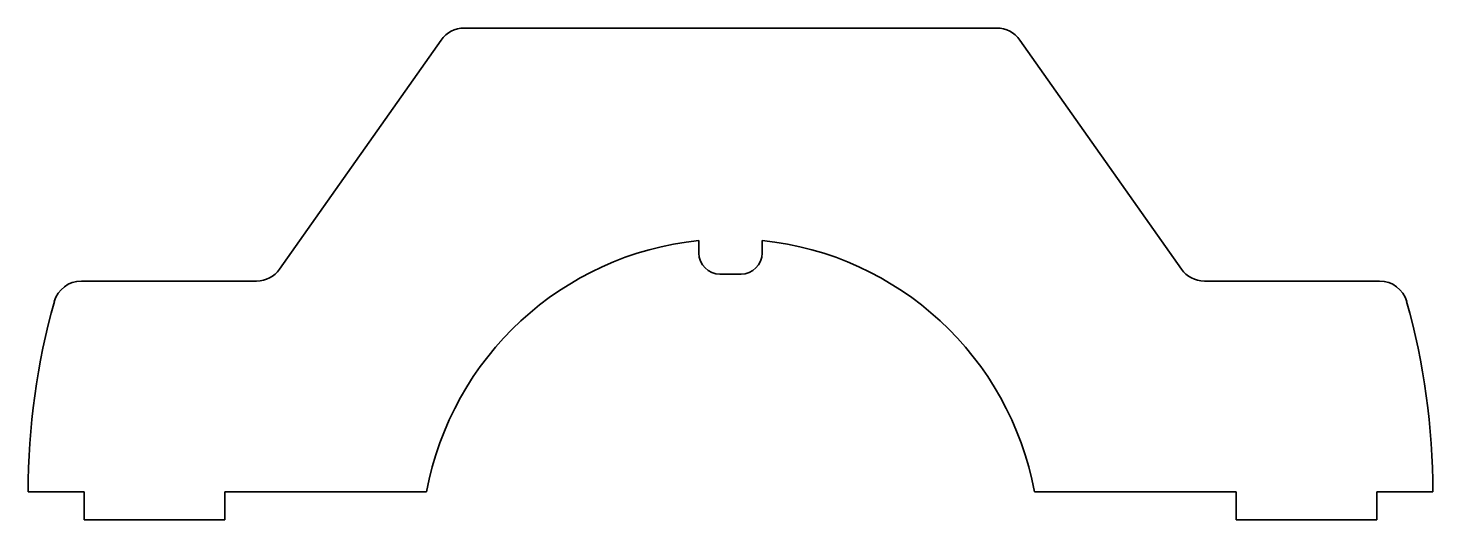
# Model space of a CAD drawing. Header units: millimetres. Extents: x 0 to 100, y 0 to 35.
import ezdxf

# ---------------------------------------------------------------- set-up
doc = ezdxf.new("R2010")
doc.units = ezdxf.units.MM
doc.layers.add('Visible (ANSI)', color=7, linetype='Continuous', lineweight=35)

# ---------------------------------------------------------------- blocks, each defined once
blk = doc.blocks.new('CDR-IN-V029-CSSM001_Chapas Agarraderas_CDR-IN-V029-CSSM001')
at = {"layer": 'Visible (ANSI)'}
for p, q in [((18.96, 17.5), (-18.96, 17.5)), ((-20.6, 16.65), (-32.1, 0.35)), ((32.1, 0.35), (20.6, 16.65)), ((-2.25, 2.38), (-2.25, 1.49)), ((2.25, 1.49), (2.25, 2.38)), ((-33.73, -0.5), (-46.21, -0.5)), ((-0.75, -0.01), (0.75, -0.01)), ((46.21, -0.5), (33.73, -0.5)), ((-46, -15.5), (-50, -15.5)), ((-46, -15.5), (-46, -17.5)), ((-36, -17.5), (-36, -15.5)), ((-21.63, -15.5), (-36, -15.5)), ((36, -15.5), (21.63, -15.5)), ((36, -15.5), (36, -17.5)), ((46, -17.5), (46, -15.5)), ((50, -15.5), (46, -15.5)), ((-46, -17.5), (-36, -17.5)), ((36, -17.5), (46, -17.5))]:
    blk.add_line(p, q, dxfattribs=at)
at = {"layer": 'Visible (ANSI)', "extrusion": (0, 0, -1)}
for centre, radius, start, end in [((18.96, 15.5), 2, 35.1986, 90), ((-18.96, 15.5), 2, 90, 144.8014), ((0.75, 1.49), 1.5, 270, 0), ((-0.75, 1.49), 1.5, 180, 270), ((46.21, -2.5), 2, 15.7139, 90), ((-46.21, -2.5), 2, 90, 164.2861), ((0, -15.5), 50, 0, 15.7139), ((0, -15.5), 50, 164.2861, 180)]:
    blk.add_arc(centre, radius, start, end, dxfattribs=at)
at = {"layer": 'Visible (ANSI)'}
for centre, radius, start, end in [((0, -19.5), 22, 95.8701, 169.5243), ((0, -19.5), 22, 10.4757, 84.1299), ((-33.73, 1.5), 2, 270, 324.8014), ((33.73, 1.5), 2, 215.1986, 270)]:
    blk.add_arc(centre, radius, start, end, dxfattribs=at)

msp = doc.modelspace()

# ---------------------------------------------------------------- block references
msp.add_blockref('CDR-IN-V029-CSSM001_Chapas Agarraderas_CDR-IN-V029-CSSM001', (50, 17.5))

doc.saveas('drawing.dxf')
